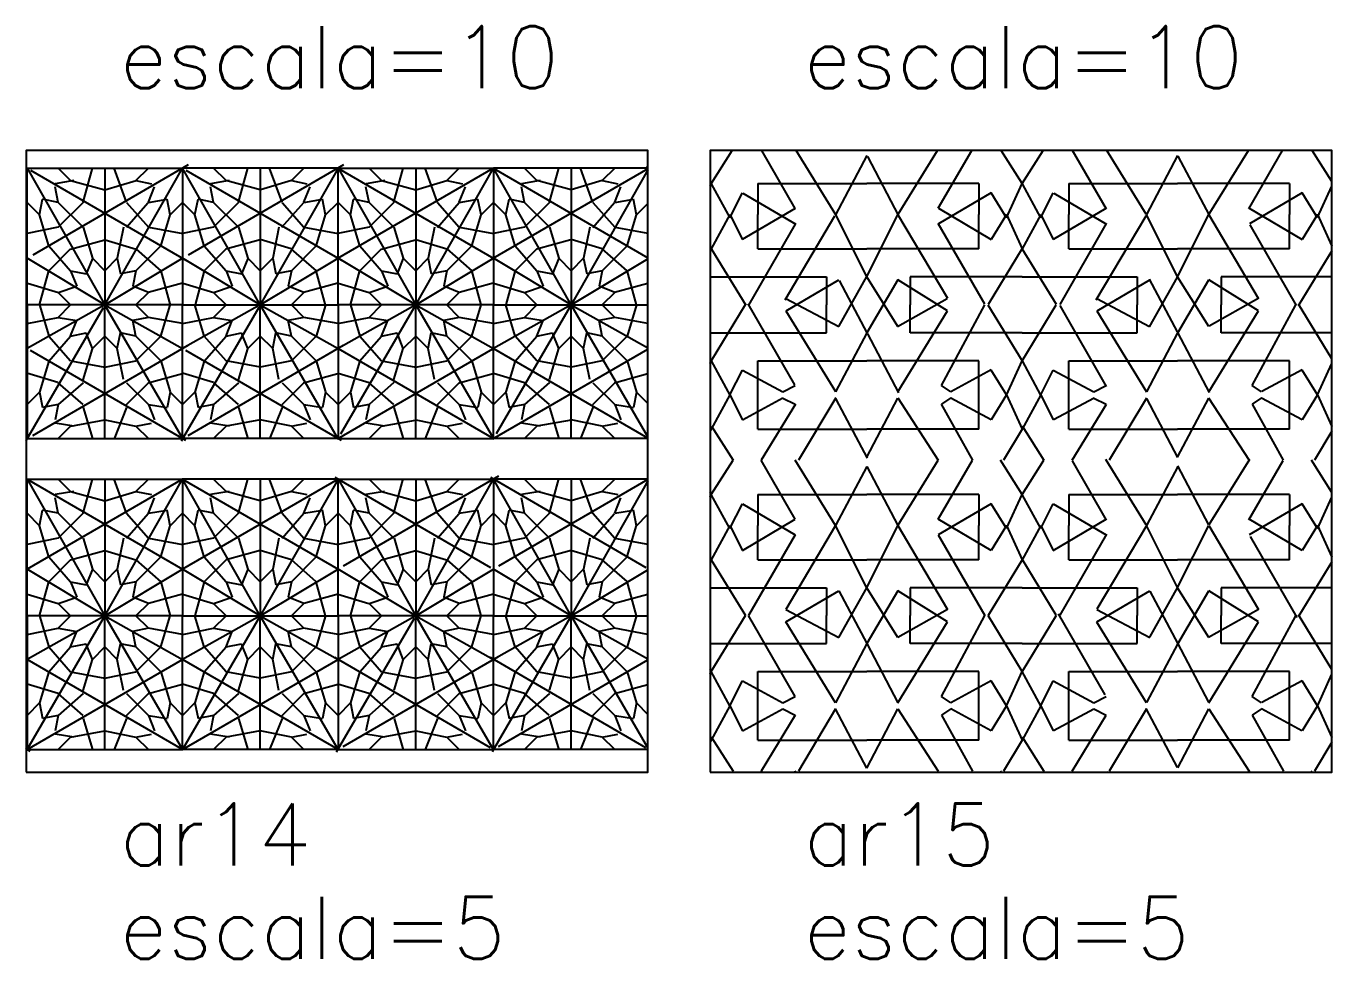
# Model space of a CAD drawing. Header units: inches. Extents: x -1 to 462, y -162 to 137.
# Drawn here: x 44 to 65, y 67 to 82 of the extents above; entities that cross this region are included whole.
import ezdxf

# ---------------------------------------------------------------- set-up
doc = ezdxf.new("R2010")
doc.units = ezdxf.units.IN
doc.header["$MEASUREMENT"] = 0
for name, color, linetype in [('HATCH', 7, 'Continuous'), ('RECTANGLE', 7, 'Continuous'), ('TEXT', 5, 'Continuous')]:
    doc.layers.add(name, color=color, linetype=linetype)
doc.styles.add('nr', font='simplex.shx')

msp = doc.modelspace()

# ---------------------------------------------------------------- hatches: boundary and pattern name
at = {"layer": 'HATCH'}
h = msp.add_hatch(dxfattribs=at)
h.set_pattern_fill('AR14', color=256, scale=5, style=0, pattern_type=2)
h.set_pattern_definition([(90, (47.75, 70.35), (-4.999999999999999, 5), [2.2, -2.8]), (149.8863, (49, 70.35), (-95.00003456799189, 54.99994445130805), [2.890069999999999, -286.1168499999999]), (30.1137, (46.5, 70.35), (155.0000490405571, 89.99991073346408), [2.89007, -286.11685]), (209.2488, (47.75, 72.5), (-80.00002312408563, -44.99996321430703), [1.432655, -141.832835]), (330.7512, (47.75, 72.5), (45.00001095504818, -24.9999803939237), [1.432655, -141.832835]), (239.8265, (47.75, 72.5), (-89.99994497902526, -155.0000318328841), [2.486965, -246.209635]), (120.1735, (49, 70.35), (-34.99997870006159, 60.00000986893157), [2.486965, -246.209635]), (169.6952, (47.75, 71.5), (-30.00000480423951, 4.999974377679964), [0.559015, -55.34268]), (131.1859, (47.2, 71.6), (-4.999996480878341, 5.000001343482739), [0.531505, -52.61922]), (106.6992, (46.84999999999999, 72), (-4.999990570407278, 15.00000456570891), [0.5220149999999999, -51.67951499999999]), (253.3008, (48.8, 72.5), (-9.9999715337125, -35.0000093666011), [0.5220149999999998, -51.67951499999999]), (225, (48.65000000000001, 72), (-5.551115123125783e-16, -5.000001547244761), [0.565685, -6.505380000000001]), (191.3099, (48.25, 71.6), (-20.00000376115476, -4.999988160808026), [0.5099, -24.985195]), (190.3048, (47.75, 70.65), (-25.00000385950415, -4.999981116127129), [0.559015, -55.34268]), (225, (47.2, 70.55), (-5.551115123125783e-16, -5.000001547244761), [0.282845, -6.788225]), (168.6901, (48.25, 70.55), (-5.000001457541944, -1.853313020688807e-06), [0.5099, -24.985195]), (135, (48.45, 70.35), (-5.00000154724476, 0), [0.282845, -6.788225]), (135, (48.65000000000001, 71.6), (-5.00000154724476, 0), [0.565685, -6.505380000000001]), (168.6901, (48.25, 72), (-5.000001457541944, -1.853313020688807e-06), [0.25495, -25.240145]), (101.3099, (48.25, 72), (-4.999988160808027, 20.00000376115476), [0.25495, -25.24014499999999]), (135, (47.95, 71.8), (-5.00000154724476, 0), [0.282845, -6.788225]), (78.6901, (47.95, 71.8), (-1.853313021105141e-06, 5.000001457541944), [0.25495, -25.240145]), (101.3099, (48.05, 71.3), (-4.999988160808027, 20.00000376115476), [0.5098999999999999, -24.985195]), (111.8014, (47.55, 71.8), (-4.999996666436877, 10.00000118598219), [0.2692599999999999, -26.65656499999999]), (45, (47.55, 71.8), (0, 5.00000154724476), [0.282845, -6.788225]), (73.3008, (47.40000000000001, 71.3), (9.99997153371252, 35.00000936660109), [0.522015, -51.679515]), (68.1986, (47.2, 72), (4.999999552503244, 15.00000136505385), [0.26926, -26.656565]), (11.3099, (47.2, 72), (20.00000376115476, 4.999988160808029), [0.25495, -25.240145]), (48.8141, (46.84999999999999, 71.6), (29.99998656671377, 35.00001473402858), [0.531505, -52.61922]), (45, (47, 72.3), (0, 5.00000154724476), [0.282845, -6.788225]), (350.5377, (47, 72.3), (5.00000038609211, 1.938015984637165e-06), [0.3041399999999999, -30.10967499999999]), (11.3099, (46.5, 72.2), (20.00000376115476, 4.999988160808029), [0.5099, -24.985195]), (191.3099, (48.45, 72.3), (-20.00000376115476, -4.999988160808026), [0.25495, -25.240145]), (135, (48.45, 72.3), (-5.00000154724476, 0), [0.282845, -6.788225]), (169.6952, (49, 72.2), (-30.00000480423951, 4.999974377679964), [0.559015, -55.34268]), (253.3008, (46.84999999999999, 71.6), (-9.9999715337125, -35.0000093666011), [0.5220149999999998, -51.67951499999999]), (221.1859, (47.40000000000001, 71.25), (-5.000001343482739, -4.999996480878341), [0.531505, -52.61922]), (163.3008, (47, 71.25), (-35.0000093666011, 9.999971533712513), [0.5220149999999998, -51.67951499999999]), (138.8141, (47.40000000000001, 70.9), (-35.00001473402857, 29.99998656671378), [0.531505, -52.61922]), (191.3099, (47, 70.9), (-20.00000376115476, -4.999988160808026), [0.25495, -25.240145]), (281.3099, (46.7, 71.1), (4.999988160808033, -20.00000376115476), [0.2549499999999999, -25.24014499999999]), (225, (46.7, 71.1), (-5.551115123125783e-16, -5.000001547244761), [0.282845, -6.788225]), (258.6901, (47, 70.9), (1.853313018329583e-06, -5.000001457541944), [0.25495, -25.240145]), (170.5377, (47.25, 70.55), (-5.000000386092109, -1.938015985331054e-06), [0.30414, -30.109675]), (286.6992, (47.40000000000001, 70.85), (4.99999057040728, -15.00000456570891), [0.522015, -51.679515]), (248.1986, (48.09999999999999, 70.85), (-4.999999552503249, -15.00000136505385), [0.538515, -26.38731]), (45, (48.09999999999999, 70.9), (0, 5.00000154724476), [0.494975, -6.576095]), (15.2551, (48.45, 71.25), (35.00000512500307, 9.999990108933053), [0.5700899999999998, -56.43868499999999]), (286.6992, (48.65000000000001, 71.6), (4.99999057040728, -15.00000456570891), [0.522015, -51.679515]), (315, (48.09999999999999, 71.25), (5.00000154724476, -1.110223024625157e-15), [0.494975, -6.576095]), (350.5377, (48.45, 70.9), (5.00000038609211, 1.938015984637165e-06), [0.3041399999999999, -30.10967499999999]), (258.6901, (48.8, 71.1), (1.853313018329583e-06, -5.000001457541944), [0.25495, -25.240145]), (315, (48.8, 71.1), (5.00000154724476, -1.110223024625157e-15), [0.282845, -6.788225]), (291.8014, (48.45, 70.9), (4.999996666436876, -10.00000118598219), [0.26926, -26.656565]), (11.3099, (48.25, 70.55), (20.00000376115476, 4.999988160808029), [0.25495, -25.240145]), (348.6901, (48.25, 74.5), (5.000001457541944, 1.85331301791325e-06), [0.25495, -25.240145]), (68.1986, (48.45, 74.15), (4.999999552503244, 15.00000136505385), [0.26926, -26.656565]), (45, (48.8, 73.95), (0, 5.00000154724476), [0.282845, -6.788225]), (101.3099, (48.8, 73.95), (-4.999988160808027, 20.00000376115476), [0.25495, -25.24014499999999]), (9.4623, (48.45, 74.15), (25.00000386847653, 4.999990696012177), [0.30414, -30.109675]), (48.8141, (48.09999999999999, 73.75), (29.99998656671377, 35.00001473402858), [0.531505, -52.61922]), (73.3008, (48.65000000000001, 73.45), (9.99997153371252, 35.00000936660109), [0.522015, -51.679515]), (349.6952, (48.45, 73.75), (30.00000480423951, -4.999974377679953), [0.559015, -55.34268]), (311.1859, (48.09999999999999, 74.15), (4.999996480878341, -5.00000134348274), [0.531505, -52.61922]), (109.9831, (48.09999999999999, 74.15), (-14.99999726998597, 40.00000329407536), [0.585235, -57.938265]), (74.7449, (47.40000000000001, 74.15), (4.999992922804381, 20.00000338452549), [0.5700899999999998, -56.43868499999999]), (189.4623, (47.25, 74.5), (-25.00000386847653, -4.999990696012177), [0.30414, -30.109675]), (101.3099, (47, 74.15), (-4.999988160808027, 20.00000376115476), [0.25495, -25.24014499999999]), (135, (46.7, 73.95), (-5.00000154724476, 0), [0.282845, -6.788225]), (78.6901, (46.7, 73.95), (-1.853313021105141e-06, 5.000001457541944), [0.25495, -25.240145]), (168.6901, (47, 74.15), (-5.000001457541944, -1.853313020688807e-06), [0.25495, -25.240145]), (225, (47.40000000000001, 74.15), (-5.551115123125783e-16, -5.000001547244761), [0.565685, -6.505380000000001]), (191.3099, (47, 73.75), (-20.00000376115476, -4.999988160808026), [0.5099, -24.985195]), (135, (47.40000000000001, 73.75), (-5.00000154724476, 0), [0.565685, -6.505380000000001]), (106.6992, (46.84999999999999, 73.45), (-4.999990570407278, 15.00000456570891), [0.5220149999999999, -51.67951499999999]), (195.2551000000001, (49, 72.85), (-35.00000512500307, -9.999990108933053), [0.5700899999999998, -56.43868499999999]), (225, (48.45, 72.7), (-5.551115123125783e-16, -5.000001547244761), [0.282845, -6.788225]), (158.1986, (48.45, 72.7), (-15.00000136505385, 4.999999552503248), [0.26926, -26.656565]), (343.3008, (46.5, 72.85), (35.00000936660109, -9.999971533712532), [0.522015, -51.679515]), (18.4349, (47, 72.7), (10.00000217296481, 4.99999201611354), [0.31623, -15.49515999999999]), (315, (47, 72.7), (5.00000154724476, -1.110223024625157e-15), [0.282845, -6.788225]), (311.1859, (46.84999999999999, 73.45), (4.999996480878341, -5.00000134348274), [0.531505, -52.61922]), (348.6901, (47.2, 73.05), (5.000001457541944, 1.85331301791325e-06), [0.25495, -25.240145]), (291.8014, (47.2, 73.05), (4.999996666436876, -10.00000118598219), [0.26926, -26.656565]), (286.6992, (47.40000000000001, 73.75), (4.99999057040728, -15.00000456570891), [0.522015, -51.679515]), (315, (47.55, 73.25), (5.00000154724476, -1.110223024625157e-15), [0.282845, -6.788225]), (248.1986, (47.55, 73.25), (-4.999999552503249, -15.00000136505385), [0.26926, -26.656565]), (258.6901, (48.05, 73.75), (1.853313018329583e-06, -5.000001457541944), [0.5099, -24.985195]), (281.3099, (47.95, 73.25), (4.999988160808033, -20.00000376115476), [0.2549499999999999, -25.24014499999999]), (225, (47.95, 73.25), (-5.551115123125783e-16, -5.000001547244761), [0.282845, -6.788225]), (258.6901, (48.25, 73.05), (1.853313018329583e-06, -5.000001457541944), [0.25495, -25.240145]), (191.3099, (48.25, 73.05), (-20.00000376115476, -4.999988160808026), [0.25495, -25.240145]), (225, (48.65000000000001, 73.45), (-5.551115123125783e-16, -5.000001547244761), [0.565685, -6.505380000000001]), (225, (48.45, 74.7), (-5.551115123125783e-16, -5.000001547244761), [0.282845, -6.788225]), (196.6992, (48.25, 74.5), (-15.00000456570891, -4.999990570407274), [0.522015, -51.679515]), (135, (47.2, 74.5), (-5.00000154724476, 0), [0.282845, -6.788225]), (164.7449, (47.75, 74.35), (-20.00000338452549, 4.999992922804387), [0.57009, -56.438685]), (163.3008, (48.25, 73.4), (-35.0000093666011, 9.999971533712513), [0.5220149999999998, -51.67951499999999]), (138.8141, (48.65000000000001, 73.05), (-35.00001473402857, 29.99998656671378), [0.531505, -52.61922]), (105.2551, (48.8, 72.5), (-9.999990108933055, 35.00000512500307), [0.5700899999999999, -56.43868499999999]), (254.7449, (46.84999999999999, 73.05), (-4.99999292280438, -20.0000033845255), [0.57009, -56.438685]), (225, (47.2, 73.4), (-5.551115123125783e-16, -5.000001547244761), [0.494975, -6.576095]), (195.2551000000001, (47.75, 73.55), (-35.00000512500307, -9.999990108933053), [0.5700899999999998, -56.43868499999999]), (240.3955, (49, 74.7), (-105.0001602172324, -184.9999080107826), [2.530315, -250.5013]), (119.6045, (47.75, 72.5), (-20.00002960716595, 34.99998577030262), [2.530315, -250.5013]), (30.9638, (47.75, 72.5), (14.99999011143999, 10.00001241770366), [1.45774, -27.69701999999999]), (149.0362, (47.75, 72.5), (-9.999998959523124, 5.000006819261495), [1.45774, -27.69701999999999]), (329.8863, (46.5, 74.7), (95.00003456799189, -54.99994445130807), [2.89007, -286.11685]), (210.1137, (49, 74.7), (-155.0000490405571, -89.99991073346408), [2.89007, -286.11685]), (270, (47.75, 74.7), (4.999999999999999, -5.000000000000001), [2.2, -2.8]), (270, (45.25, 74.7), (4.999999999999999, -5.000000000000001), [2.2, -2.8]), (329.8863, (44, 74.7), (95.00003456799189, -54.99994445130807), [2.89007, -286.11685]), (210.1137, (46.5, 74.7), (-155.0000490405571, -89.99991073346408), [2.89007, -286.11685]), (30.9638, (45.25, 72.5), (14.99999011143999, 10.00001241770366), [1.45774, -27.69701999999999]), (149.0362, (45.25, 72.5), (-9.999998959523124, 5.000006819261495), [1.45774, -27.69701999999999]), (60.39550000000001, (45.25, 72.5), (105.0001602172325, 184.9999080107826), [2.530315, -250.5013]), (299.6045, (44, 74.7), (20.00002960716593, -34.99998577030263), [2.530315, -250.5013]), (343.3008, (45.25, 73.55), (35.00000936660109, -9.999971533712532), [0.522015, -51.679515]), (318.8141, (45.75, 73.4), (35.00001473402857, -29.99998656671378), [0.531505, -52.61922]), (285.2551, (46.15000000000001, 73.05), (9.999990108933066, -35.00000512500306), [0.5700899999999998, -56.43868499999999]), (74.7449, (44.2, 72.5), (4.999992922804381, 20.00000338452549), [0.5700899999999998, -56.43868499999999]), (45, (44.34999999999999, 73.05), (0, 5.00000154724476), [0.494975, -6.576095]), (15.2551, (44.7, 73.4), (35.00000512500307, 9.999990108933053), [0.5700899999999998, -56.43868499999999]), (16.6992, (45.25, 74.35), (15.00000456570891, 4.999990570407277), [0.5220149999999998, -51.67951499999999]), (45, (45.75, 74.5), (0, 5.00000154724476), [0.282845, -6.788225]), (344.7448999999999, (44.7, 74.5), (20.00000338452548, -4.999992922804399), [0.5700899999999998, -56.43868499999999]), (315, (44.5, 74.7), (5.00000154724476, -1.110223024625157e-15), [0.282845, -6.788225]), (311.1859, (44.34999999999999, 73.45), (4.999996480878341, -5.00000134348274), [0.531505, -52.61922]), (348.6901, (44.7, 73.05), (5.000001457541944, 1.85331301791325e-06), [0.25495, -25.240145]), (291.8014, (44.7, 73.05), (4.999996666436876, -10.00000118598219), [0.26926, -26.656565]), (315, (45.05, 73.25), (5.00000154724476, -1.110223024625157e-15), [0.282845, -6.788225]), (248.1986, (45.05, 73.25), (-4.999999552503249, -15.00000136505385), [0.26926, -26.656565]), (286.6992, (44.90000000000001, 73.75), (4.99999057040728, -15.00000456570891), [0.522015, -51.679515]), (281.3099, (45.45, 73.25), (4.999988160808033, -20.00000376115476), [0.2549499999999999, -25.24014499999999]), (225, (45.45, 73.25), (-5.551115123125783e-16, -5.000001547244761), [0.282845, -6.788225]), (258.6901, (45.55, 73.75), (1.853313018329583e-06, -5.000001457541944), [0.5099, -24.985195]), (258.6901, (45.75, 73.05), (1.853313018329583e-06, -5.000001457541944), [0.25495, -25.240145]), (191.3099, (45.75, 73.05), (-20.00000376115476, -4.999988160808026), [0.25495, -25.240145]), (225, (46.15000000000001, 73.45), (-5.551115123125783e-16, -5.000001547244761), [0.565685, -6.505380000000001]), (225, (45.95, 72.7), (-5.551115123125783e-16, -5.000001547244761), [0.282845, -6.788225]), (158.1986, (45.95, 72.7), (-15.00000136505385, 4.999999552503248), [0.26926, -26.656565]), (195.2551000000001, (46.5, 72.85), (-35.00000512500307, -9.999990108933053), [0.5700899999999998, -56.43868499999999]), (18.4349, (44.5, 72.7), (10.00000217296481, 4.99999201611354), [0.31623, -15.49515999999999]), (315, (44.5, 72.7), (5.00000154724476, -1.110223024625157e-15), [0.282845, -6.788225]), (343.3008, (44, 72.85), (35.00000936660109, -9.999971533712532), [0.522015, -51.679515]), (73.3008, (46.15000000000001, 73.45), (9.99997153371252, 35.00000936660109), [0.522015, -51.679515]), (48.8141, (45.59999999999999, 73.75), (29.99998656671377, 35.00001473402858), [0.531505, -52.61922]), (349.6952, (45.95, 73.75), (30.00000480423951, -4.999974377679953), [0.559015, -55.34268]), (311.1859, (45.59999999999999, 74.15), (4.999996480878341, -5.00000134348274), [0.531505, -52.61922]), (9.4623, (45.95, 74.15), (25.00000386847653, 4.999990696012177), [0.30414, -30.109675]), (101.3099, (46.3, 73.95), (-4.999988160808027, 20.00000376115476), [0.25495, -25.24014499999999]), (45, (46.3, 73.95), (0, 5.00000154724476), [0.282845, -6.788225]), (68.1986, (45.95, 74.15), (4.999999552503244, 15.00000136505385), [0.26926, -26.656565]), (348.6901, (45.75, 74.5), (5.000001457541944, 1.85331301791325e-06), [0.25495, -25.240145]), (109.9831, (45.59999999999999, 74.15), (-14.99999726998597, 40.00000329407536), [0.585235, -57.938265]), (74.7449, (44.90000000000001, 74.15), (4.999992922804381, 20.00000338452549), [0.5700899999999998, -56.43868499999999]), (225, (44.90000000000001, 74.15), (-5.551115123125783e-16, -5.000001547244761), [0.565685, -6.505380000000001]), (191.3099, (44.5, 73.75), (-20.00000376115476, -4.999988160808026), [0.5099, -24.985195]), (106.6992, (44.34999999999999, 73.45), (-4.999990570407278, 15.00000456570891), [0.5220149999999999, -51.67951499999999]), (135, (44.90000000000001, 73.75), (-5.00000154724476, 0), [0.565685, -6.505380000000001]), (168.6901, (44.5, 74.15), (-5.000001457541944, -1.853313020688807e-06), [0.25495, -25.240145]), (78.6901, (44.2, 73.95), (-1.853313021105141e-06, 5.000001457541944), [0.25495, -25.240145]), (135, (44.2, 73.95), (-5.00000154724476, 0), [0.282845, -6.788225]), (101.3099, (44.5, 74.15), (-4.999988160808027, 20.00000376115476), [0.25495, -25.24014499999999]), (189.4623, (44.75, 74.5), (-25.00000386847653, -4.999990696012177), [0.30414, -30.109675]), (170.5377, (44.75, 70.55), (-5.000000386092109, -1.938015985331054e-06), [0.30414, -30.109675]), (258.6901, (44.5, 70.9), (1.853313018329583e-06, -5.000001457541944), [0.25495, -25.240145]), (225, (44.2, 71.1), (-5.551115123125783e-16, -5.000001547244761), [0.282845, -6.788225]), (281.3099, (44.2, 71.1), (4.999988160808033, -20.00000376115476), [0.2549499999999999, -25.24014499999999]), (191.3099, (44.5, 70.9), (-20.00000376115476, -4.999988160808026), [0.25495, -25.240145]), (221.1859, (44.90000000000001, 71.25), (-5.000001343482739, -4.999996480878341), [0.531505, -52.61922]), (253.3008, (44.34999999999999, 71.6), (-9.9999715337125, -35.0000093666011), [0.5220149999999998, -51.67951499999999]), (163.3008, (44.5, 71.25), (-35.0000093666011, 9.999971533712513), [0.5220149999999998, -51.67951499999999]), (138.8141, (44.90000000000001, 70.9), (-35.00001473402857, 29.99998656671378), [0.531505, -52.61922]), (286.6992, (44.90000000000001, 70.85), (4.99999057040728, -15.00000456570891), [0.522015, -51.679515]), (248.1986, (45.59999999999999, 70.85), (-4.999999552503249, -15.00000136505385), [0.538515, -26.38731]), (11.3099, (45.75, 70.55), (20.00000376115476, 4.999988160808029), [0.25495, -25.240145]), (291.8014, (45.95, 70.9), (4.999996666436876, -10.00000118598219), [0.26926, -26.656565]), (315, (46.3, 71.1), (5.00000154724476, -1.110223024625157e-15), [0.282845, -6.788225]), (258.6901, (46.3, 71.1), (1.853313018329583e-06, -5.000001457541944), [0.25495, -25.240145]), (350.5377, (45.95, 70.9), (5.00000038609211, 1.938015984637165e-06), [0.3041399999999999, -30.10967499999999]), (45, (45.59999999999999, 70.9), (0, 5.00000154724476), [0.494975, -6.576095]), (15.2551, (45.95, 71.25), (35.00000512500307, 9.999990108933053), [0.5700899999999998, -56.43868499999999]), (315, (45.59999999999999, 71.25), (5.00000154724476, -1.110223024625157e-15), [0.494975, -6.576095]), (286.6992, (46.15000000000001, 71.6), (4.99999057040728, -15.00000456570891), [0.522015, -51.679515]), (11.3099, (44, 72.2), (20.00000376115476, 4.999988160808029), [0.5099, -24.985195]), (45, (44.5, 72.3), (0, 5.00000154724476), [0.282845, -6.788225]), (350.5377, (44.5, 72.3), (5.00000038609211, 1.938015984637165e-06), [0.3041399999999999, -30.10967499999999]), (169.6952, (46.5, 72.2), (-30.00000480423951, 4.999974377679964), [0.559015, -55.34268]), (191.3099, (45.95, 72.3), (-20.00000376115476, -4.999988160808026), [0.25495, -25.240145]), (135, (45.95, 72.3), (-5.00000154724476, 0), [0.282845, -6.788225]), (135, (46.15000000000001, 71.6), (-5.00000154724476, 0), [0.565685, -6.505380000000001]), (168.6901, (45.75, 72), (-5.000001457541944, -1.853313020688807e-06), [0.25495, -25.240145]), (101.3099, (45.75, 72), (-4.999988160808027, 20.00000376115476), [0.25495, -25.24014499999999]), (101.3099, (45.55, 71.3), (-4.999988160808027, 20.00000376115476), [0.5098999999999999, -24.985195]), (135, (45.45, 71.8), (-5.00000154724476, 0), [0.282845, -6.788225]), (78.6901, (45.45, 71.8), (-1.853313021105141e-06, 5.000001457541944), [0.25495, -25.240145]), (73.3008, (44.90000000000001, 71.3), (9.99997153371252, 35.00000936660109), [0.522015, -51.679515]), (111.8014, (45.05, 71.8), (-4.999996666436877, 10.00000118598219), [0.2692599999999999, -26.65656499999999]), (45, (45.05, 71.8), (0, 5.00000154724476), [0.282845, -6.788225]), (68.1986, (44.7, 72), (4.999999552503244, 15.00000136505385), [0.26926, -26.656565]), (11.3099, (44.7, 72), (20.00000376115476, 4.999988160808029), [0.25495, -25.240145]), (48.8141, (44.34999999999999, 71.6), (29.99998656671377, 35.00001473402858), [0.531505, -52.61922]), (45, (44.5, 70.35), (0, 5.00000154724476), [0.282845, -6.788225]), (10.3048, (44.7, 70.55), (25.00000385950414, 4.999981116127135), [0.559015, -55.34268]), (315, (45.75, 70.55), (5.00000154724476, -1.110223024625157e-15), [0.282845, -6.788225]), (348.6901, (45.25, 70.65), (5.000001457541944, 1.85331301791325e-06), [0.5099, -24.985195]), (349.6952, (44.7, 71.6), (30.00000480423951, -4.999974377679953), [0.559015, -55.34268]), (311.1859, (44.34999999999999, 72), (4.999996480878341, -5.00000134348274), [0.531505, -52.61922]), (286.6992, (44.2, 72.5), (4.99999057040728, -15.00000456570891), [0.522015, -51.679515]), (73.3008, (46.15000000000001, 72), (9.99997153371252, 35.00000936660109), [0.522015, -51.679515]), (45, (45.75, 71.6), (0, 5.00000154724476), [0.565685, -6.505380000000001]), (11.3099, (45.25, 71.5), (20.00000376115476, 4.999988160808029), [0.5099, -24.985195]), (59.82650000000001, (44, 70.35), (89.9999449790252, 155.0000318328841), [2.486965, -246.209635]), (300.1735, (45.25, 72.5), (34.99997870006158, -60.00000986893158), [2.486965, -246.209635]), (209.2488, (45.25, 72.5), (-80.00002312408563, -44.99996321430703), [1.432655, -141.832835]), (330.7512, (45.25, 72.5), (45.00001095504818, -24.9999803939237), [1.432655, -141.832835]), (149.8863, (46.5, 70.35), (-95.00003456799189, 54.99994445130805), [2.890069999999999, -286.1168499999999]), (30.1137, (44, 70.35), (155.0000490405571, 89.99991073346408), [2.89007, -286.11685]), (90, (45.25, 70.35), (-4.999999999999999, 5), [2.2, -2.8]), (180, (49, 74.7), (-5.000000000000001, -4.999999999999999), [2.5, -2.5]), (270, (46.5, 74.7), (4.999999999999999, -5.000000000000001), [2.2, -2.8]), (0, (46.5, 72.5), (5, 5), [2.5, -2.5]), (90, (49, 72.5), (-4.999999999999999, 5), [2.2, -2.8]), (0, (44, 74.7), (5, 5), [2.5, -2.5]), (270, (46.5, 74.7), (4.999999999999999, -5.000000000000001), [2.2, -2.8]), (180, (46.5, 72.5), (-5.000000000000001, -4.999999999999999), [2.5, -2.5]), (90, (44, 72.5), (-4.999999999999999, 5), [2.2, -2.8]), (180, (49, 70.35), (-5.000000000000001, -4.999999999999999), [2.5, -2.5]), (90, (46.5, 70.35), (-4.999999999999999, 5), [2.15, -2.85]), (0, (46.5, 72.5), (5, 5), [2.5, -2.5]), (270, (49, 72.5), (4.999999999999999, -5.000000000000001), [2.15, -2.85]), (0, (44, 70.35), (5, 5), [2.5, -2.5]), (90, (46.5, 70.35), (-4.999999999999999, 5), [2.15, -2.85]), (180, (46.5, 72.5), (-5.000000000000001, -4.999999999999999), [2.5, -2.5]), (270, (44, 72.5), (4.999999999999999, -5.000000000000001), [2.15, -2.85])])
h.paths.add_polyline_path([(44, 70), (54, 70), (54, 80), (44, 80)])
h = msp.add_hatch(dxfattribs=at)
h.set_pattern_fill('AR15', color=256, scale=5, style=0, pattern_type=2)
h.set_pattern_definition([(0, (55.75, 70.5), (5, 5), [1.75, -3.25]), (296.5651, (55.3, 71.05), (5.000006546981901, -4.99999578970454), [0.4472149999999999, -10.733125]), (28.3008, (55.5, 70.65), (54.99997559881541, 30.00004437104652), [0.73824, -73.085875]), (333.4349, (56.15000000000001, 71), (5.00000005031209, -2.024535763200941e-06), [0.223605, -10.956735]), (238.5704, (56.34999999999999, 70.9), (-15.00001255510243, -24.99999134198688), [1.05475, -104.420365]), (241.3895, (55.3, 71.05), (-5.00000501002403, -9.999996012398437), [0.6265, -62.02332]), (302.4712, (55, 70.55), (9.999998712321034, -14.9999981056533), [0.65192, -64.54010500000001]), (239.0362, (60, 70.5), (-5.000006819261492, -9.999998959523126), [0.583095, -28.571665]), (294.444, (59.75, 71.05), (5.000009972245683, -9.999995661892493), [0.60415, -59.81108]), (299.0546, (58.7, 70.9), (20.00000013599639, -35.00000192284843), [1.029565, -50.44859]), (213.6901, (58.84999999999999, 71), (-4.999995397357017, -5.000001065140751), [0.1802799999999999, -17.84747999999999]), (151.6992, (59.5, 70.65), (-9.999997114987439, 5.000005668033577), [0.73824, -73.085875]), (237.9946, (59.75, 71.05), (-15.00000552688848, -24.99999472393775), [0.4717, -46.698205]), (180, (59.3, 70.5), (-5.000000000000001, -4.999999999999999), [1.8, -3.2]), (0, (55.75, 74.45), (5, 5), [1.75, -3.25]), (120.0686, (56.34999999999999, 74.05), (-35.00001826203425, 59.99998750205136), [1.097725, -108.674765]), (329.5345, (55.5, 74.3), (60.00002539140858, -34.99995182897329), [0.9861549999999999, -97.62926]), (63.4349, (55.3, 73.9), (2.024535763478497e-06, 5.00000005031209), [0.447215, -10.733125]), (118.6105, (55.3, 73.9), (-25.00003350161658, 44.99998249061992), [0.6265, -62.02332]), (57.5288, (55, 74.45), (25.00000651249868, 39.99999376655511), [0.65192, -64.54010500000001]), (270, (55.75, 74.45), (4.999999999999999, -5.000000000000001), [0.5, -4.5]), (270, (59.3, 74.45), (4.999999999999999, -5.000000000000001), [0.5, -4.5]), (122.4712, (60, 74.45), (-9.99999871232103, 14.9999981056533), [0.65192, -64.54010500000001]), (65.55600000000001, (59.75, 73.9), (20.00003349006383, 44.99998472751798), [0.60415, -59.81108]), (122.0054, (59.75, 73.9), (-10.00000584613023, 14.99999738928598), [0.4716999999999998, -46.69820499999999]), (210.4655, (59.5, 74.3), (-25.00000982899877, -14.99997919095524), [0.9861549999999999, -97.62926]), (59.9314, (58.65000000000001, 74.05), (20.00000921806998, 34.99999427683046), [1.097725, -108.674765]), (180, (59.3, 74.45), (-5.000000000000001, -4.999999999999999), [1.8, -3.2]), (90, (59.3, 70.5), (-4.999999999999999, 5), [1.1, -3.9]), (180, (59.3, 71.6), (-5.000000000000001, -4.999999999999999), [1.8, -3.2]), (180, (60, 72.05), (-5.000000000000001, -4.999999999999999), [1.8, -3.2]), (90, (58.2, 72.05), (-4.999999999999999, 5), [0.45, -4.55]), (122.0054, (59.75, 71.05), (-10.00000584613023, 14.99999738928598), [0.4716999999999998, -46.69820499999999]), (208.3008, (59.5, 71.45), (-54.99997559881541, -30.00004437104651), [0.73824, -73.085875]), (146.3099, (58.84999999999999, 71.1), (-9.999997788855799, 5.00000667253596), [0.18028, -17.84748]), (61.6992, (58.7, 71.2), (5.000005668033576, 9.999997114987439), [1.47648, -72.34763499999997]), (65.55600000000001, (59.75, 71.05), (20.00003349006383, 44.99998472751798), [0.60415, -59.81108]), (121.4296, (60, 71.6), (-40.00004117088182, 64.99997518246283), [1.05475, -104.420365]), (180, (59.3, 73.4), (-5.000000000000001, -4.999999999999999), [1.8, -3.2]), (299.9816, (58.65000000000001, 73.8), (54.999935151113, -95.0000368331361), [1.500835, -148.582475]), (180, (60, 72.95), (-5.000000000000001, -4.999999999999999), [1.8, -3.2]), (149.5345, (59.5, 73.55), (-60.0000253914086, 34.99995182897326), [0.9861549999999999, -97.62926]), (237.9946, (59.75, 73.95), (-15.00000552688848, -24.99999472393775), [0.4717, -46.698205]), (294.444, (59.75, 73.95), (5.000009972245683, -9.999995661892493), [0.60415, -59.81108]), (238.5704, (60, 73.4), (-15.00001255510243, -24.99999134198688), [1.05475, -104.420365]), (270, (58.2, 72.95), (4.999999999999999, -5.000000000000001), [0.45, -4.55]), (90, (59.3, 73.4), (-4.999999999999999, 5), [0.55, -4.45]), (90, (55.75, 73.4), (-4.999999999999999, 5), [0.55, -4.45]), (270, (56.84999999999999, 72.95), (4.999999999999999, -5.000000000000001), [0.45, -4.55]), (301.4296, (55, 73.4), (40.00004117088179, -64.99997518246286), [1.05475, -104.420365]), (241.3895, (55.3, 73.95), (-5.00000501002403, -9.999996012398437), [0.6265, -62.02332]), (296.5651, (55.3, 73.95), (5.000006546981901, -4.99999578970454), [0.4472149999999999, -10.733125]), (30.4655, (55.5, 73.55), (25.00000982899877, 14.99997919095524), [0.9861549999999999, -97.62926]), (0, (55, 72.95), (5, 5), [1.85, -3.15]), (240.0184, (56.34999999999999, 73.8), (-19.99997542482057, -35.00001452900018), [1.500835, -148.582475]), (0, (55.75, 73.4), (5, 5), [1.75, -3.25]), (58.5704, (55, 71.6), (15.00001255510244, 24.99999134198688), [1.05475, -104.420365]), (118.6105, (55.3, 71.05), (-25.00003350161658, 44.99998249061992), [0.6265, -62.02332]), (119.9816, (56.34999999999999, 71.2), (-54.99993515111298, 95.00003683313611), [1.500835, -148.582475]), (26.5651, (56.15000000000001, 71.1), (4.999995789704538, 5.000006546981903), [0.223605, -10.956735]), (331.6992, (55.5, 71.45), (9.99999711498744, -5.000005668033573), [0.73824, -73.085875]), (63.4349, (55.3, 71.05), (2.024535763478497e-06, 5.00000005031209), [0.447215, -10.733125]), (90, (56.84999999999999, 72.05), (-4.999999999999999, 5), [0.45, -4.55]), (0, (55, 72.05), (5, 5), [1.85, -3.15]), (0, (55.75, 71.6), (5, 5), [1.75, -3.25]), (90, (55.75, 70.5), (-4.999999999999999, 5), [1.1, -3.9]), (303.0239, (58, 71), (10.00000896182736, -14.99999671623539), [1.192685, -118.07592]), (62.2415, (57.5, 70.05), (4.999991620495058, 10.00000491539025), [1.073545, -106.281005]), (239.0362, (57, 71), (-5.000006819261492, -9.999998959523126), [1.16619, -27.98857]), (117.7585, (57.5, 70.05), (-44.9999420999677, 85.00003249090426), [1.073545, -106.281005]), (121.7595, (57, 73.95), (-25.00001403454761, 39.99998977914053), [1.23491, -122.25598]), (242.2415, (57.5, 74.9), (-4.999991620495054, -10.00000491539025), [1.073545, -106.281005]), (297.7585, (57.5, 74.9), (44.99994209996773, -85.00003249090425), [1.073545, -106.281005]), (58.2405, (58, 73.95), (40.00002227650842, 64.99998732825458), [1.23491, -122.25598]), (239.3493, (57, 73.95), (-65.00006048435205, -109.9999653427238), [1.569235, -155.354315]), (332.1027000000001, (56.2, 72.6), (10.0000005591626, -5.000004000273175), [0.96177, -95.21515]), (60.6422, (57.05, 72.15), (25.00003846112649, 44.99997843377618), [0.9178799999999999, -90.86992000000001]), (116.5651, (57.5, 72.95), (-5.000006546981903, 4.999995789704538), [1.118035, -10.062305]), (121.6075, (57, 71.1), (-24.99999855879518, 40.00000288658412), [1.526435, -74.795255]), (30.4655, (56.2, 72.4), (25.00000982899877, 14.99997919095524), [0.9861549999999999, -97.62926]), (297.8973, (57.05, 72.9), (40.0000411713397, -74.99998083500257), [0.96177, -95.21515]), (242.2415, (57.5, 72.05), (-4.999991620495054, -10.00000491539025), [1.073545, -106.281005]), (300.6507, (58, 73.95), (15.00001589968527, -24.9999914096793), [1.569235, -155.354315]), (209.3578, (58.8, 72.6), (-34.99998616527132, -20.00002701650528), [0.9178799999999999, -90.86992000000001]), (122.0054, (58, 72.15), (-10.00000584613023, 14.99999738928598), [0.9433999999999997, -46.22650999999999]), (63.4349, (57.5, 72.95), (2.024535763478497e-06, 5.00000005031209), [1.118035, -10.062305]), (58.39249999999999, (58, 71.1), (15.00000014426757, 25.00000071503945), [1.526435, -74.795255]), (147.9946, (58.8, 72.4), (-24.99999472393775, 15.00000552688847), [0.9433999999999999, -46.22651]), (239.5345, (58, 72.9), (-34.99995182897329, -60.00002539140858), [0.9861549999999999, -97.62926]), (297.7585, (57.5, 72.05), (44.99994209996773, -85.00003249090425), [1.073545, -106.281005])])
h.paths.add_polyline_path([(55, 70), (65, 70), (65, 80), (55, 80)])

# ---------------------------------------------------------------- linework, layer by layer
at = {"layer": 'RECTANGLE'}
for points in [[(44, 70), (54, 70), (54, 80), (44, 80)], [(55, 70), (65, 70), (65, 80), (55, 80)]]:
    msp.add_lwpolyline(points, close=True, dxfattribs=at)

# ---------------------------------------------------------------- texts
at = {"layer": 'TEXT', "style": 'nr'}
for s, p in [('escala=10', (45.5, 81)), ('escala=10', (56.5, 81)), ('ar14', (45.5, 68.5)), ('ar15', (56.5, 68.5)), ('escala=5', (45.5, 67)), ('escala=5', (56.5, 67))]:
    msp.add_text(s, height=1, dxfattribs=at).set_placement(p)

doc.saveas('drawing.dxf')
